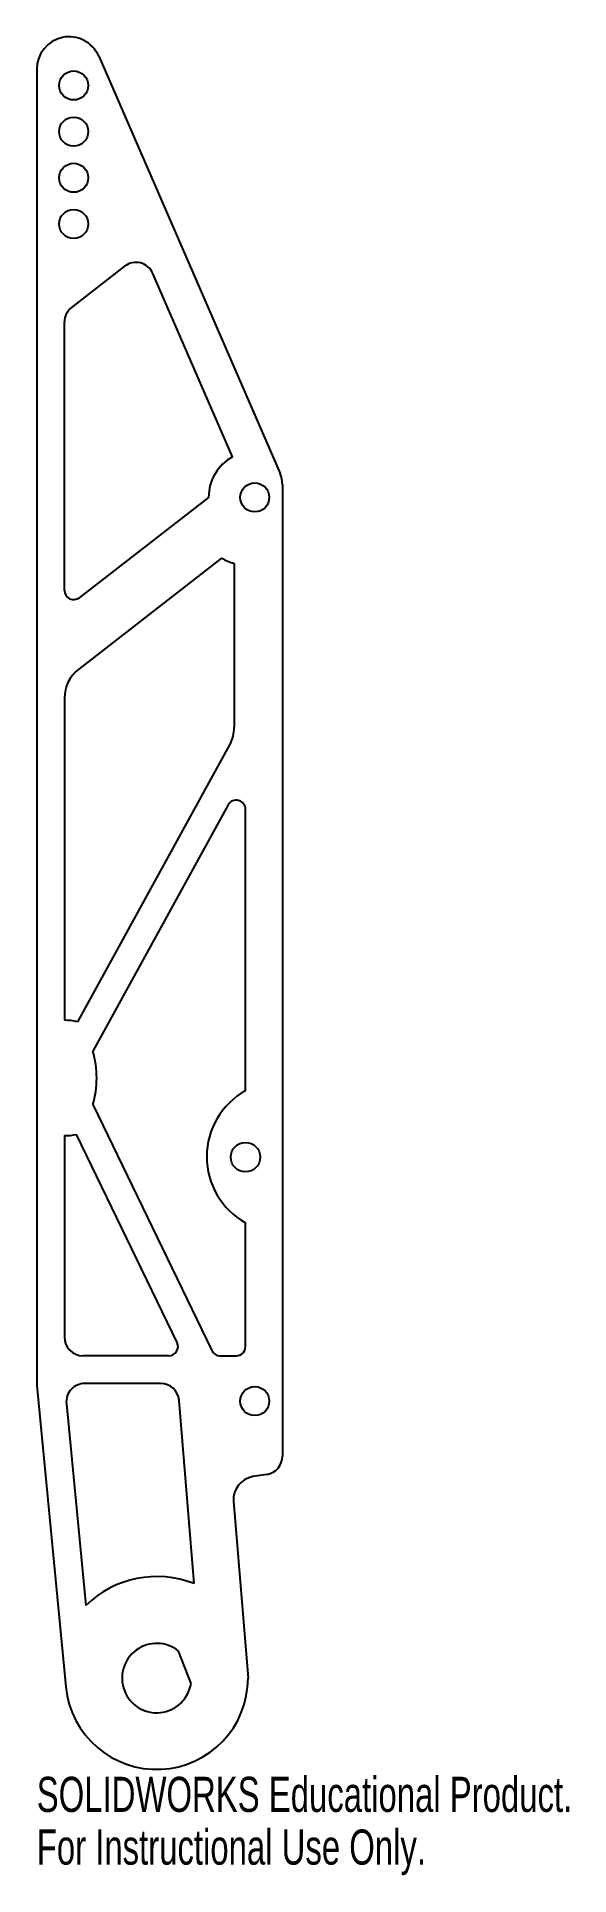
# Model space of a CAD drawing. Header units: inches. Extents: x -0.65 to 2.23, y -1.07 to 8.89.
import ezdxf

# ---------------------------------------------------------------- set-up
doc = ezdxf.new("R2010")
doc.units = ezdxf.units.IN
doc.header["$MEASUREMENT"] = 0
doc.styles.add('SLDTEXTSTYLE0', font='TXT', dxfattribs={"width": 0.7})

msp = doc.modelspace()

# ---------------------------------------------------------------- linework, layer by layer
at = {"color": 7, "linetype": 'Continuous', "lineweight": 25}
for p, q in [((-0.3145, 8.7835), (0.6685, 6.5227)), ((-0.65, 8.7137), (-0.65, 1.5932)), ((-0.174, 7.6461), (-0.4613, 7.4233)), ((0.411, 6.6135), (-0.021, 7.607)), ((-0.5, 5.8904), (-0.5, 7.3443)), ((0.2809, 6.3941), (-0.4194, 5.8509)), ((0.6809, 6.4629), (0.6809, 1.2018)), ((0.3513, 6.0649), (-0.4226, 5.4646)), ((0.4195, 6.0361), (0.4195, 5.15)), ((-0.5, 5.3065), (-0.5, 3.5625)), ((0.3948, 5.0536), (-0.4299, 3.5545)), ((0.3871, 4.7285), (-0.3466, 3.3946)), ((0.4809, 3.1811), (0.4809, 4.7044)), ((-0.3466, 3.1054), (0.2982, 1.7738)), ((-0.5, 2.9375), (-0.5, 1.8456)), ((0.1105, 1.8174), (-0.4353, 2.9443)), ((0.4809, 1.7956), (0.4809, 2.4653)), ((0.0655, 1.7456), (-0.4, 1.7456)), ((0.3432, 1.7456), (0.4309, 1.7456)), ((0.0212, 1.5956), (-0.3899, 1.5956)), ((-0.6495, 1.5836), (-0.4922, -0.0475)), ((0.2019, 0.5116), (0.1208, 1.5037)), ((-0.4894, 1.486), (-0.3841, 0.3937)), ((0.5967, 1.1031), (0.5212, 1.0911)), ((0.4163, 0.9574), (0.4945, 0)), ((0.1857, -0.0292), (0.1181, 0.1463))]:
    msp.add_line(p, q, dxfattribs=at)
for centre, radius in [((-0.45, 8.625), 0.0787), ((-0.45, 8.375), 0.0787), ((-0.45, 8.125), 0.0787), ((-0.45, 7.875), 0.0787), ((0.5309, 6.3941), 0.0787), ((0.4809, 2.8211), 0.08), ((0.5309, 1.5), 0.0787)]:
    msp.add_circle(centre, radius, dxfattribs=at)
for centre, radius, start, end in [((-0.475, 8.7137), 0.175, 23.5, 180), ((-0.1127, 7.5671), 0.1, 23.5, 127.80292), ((-0.4, 7.3443), 0.1, 127.80292, 180), ((0.5309, 6.3941), 0.25, 118.67881, 180), ((0.5309, 6.4629), 0.15, 0, 23.5), ((0.5309, 6.3941), 0.375, 241.3811, 252.717), ((-0.45, 5.8904), 0.05, 180, 307.80292), ((-0.3, 5.3065), 0.2, 127.80292, 180), ((0.2195, 5.15), 0.2, 331.18574, 0), ((0.4309, 4.7044), 0.05, 0, 151.18574), ((-0.5, 3.25), 0.3125, 77.03032, 90), ((-0.8253, 3.25), 0.5, 343.19027, 16.80973), ((0.6809, 2.8232), 0.41, 119.1964, 240.8036), ((-0.5, 3.25), 0.3125, 270, 281.95357), ((-0.4, 1.8456), 0.1, 180, 270), ((0.0655, 1.7956), 0.05, 270, 25.84011), ((0.4309, 1.7956), 0.05, 270, 0), ((0.3432, 1.7956), 0.05, 205.84011, 270), ((-0.55, 1.5932), 0.1, 180, 185.50948), ((-0.3899, 1.4956), 0.1, 90, 185.50948), ((0.0212, 1.4956), 0.1, 4.66985, 90), ((0.5809, 1.2018), 0.1, 279.05284, 0), ((0.5409, 0.9676), 0.125, 99.05284, 184.66985), ((0, 0), 0.55, 68.46635, 134.29182), ((0, 0), 0.188, 51.08, 351.08), ((0, 0), 0.4945, 185.50948, 0)]:
    msp.add_arc(centre, radius, start, end, dxfattribs=at)

# ---------------------------------------------------------------- texts
at = {"color": 7, "linetype": 'Continuous', "char_height": 0.1903, "attachment_point": 1, "style": 'SLDTEXTSTYLE0'}
for s, insert in [('SOLIDWORKS Educational Product.', (-0.65, -0.5346)), ('For Instructional Use Only.', (-0.65, -0.8201))]:
    msp.add_mtext(s, dxfattribs=dict(at, insert=insert))

doc.saveas('drawing.dxf')
